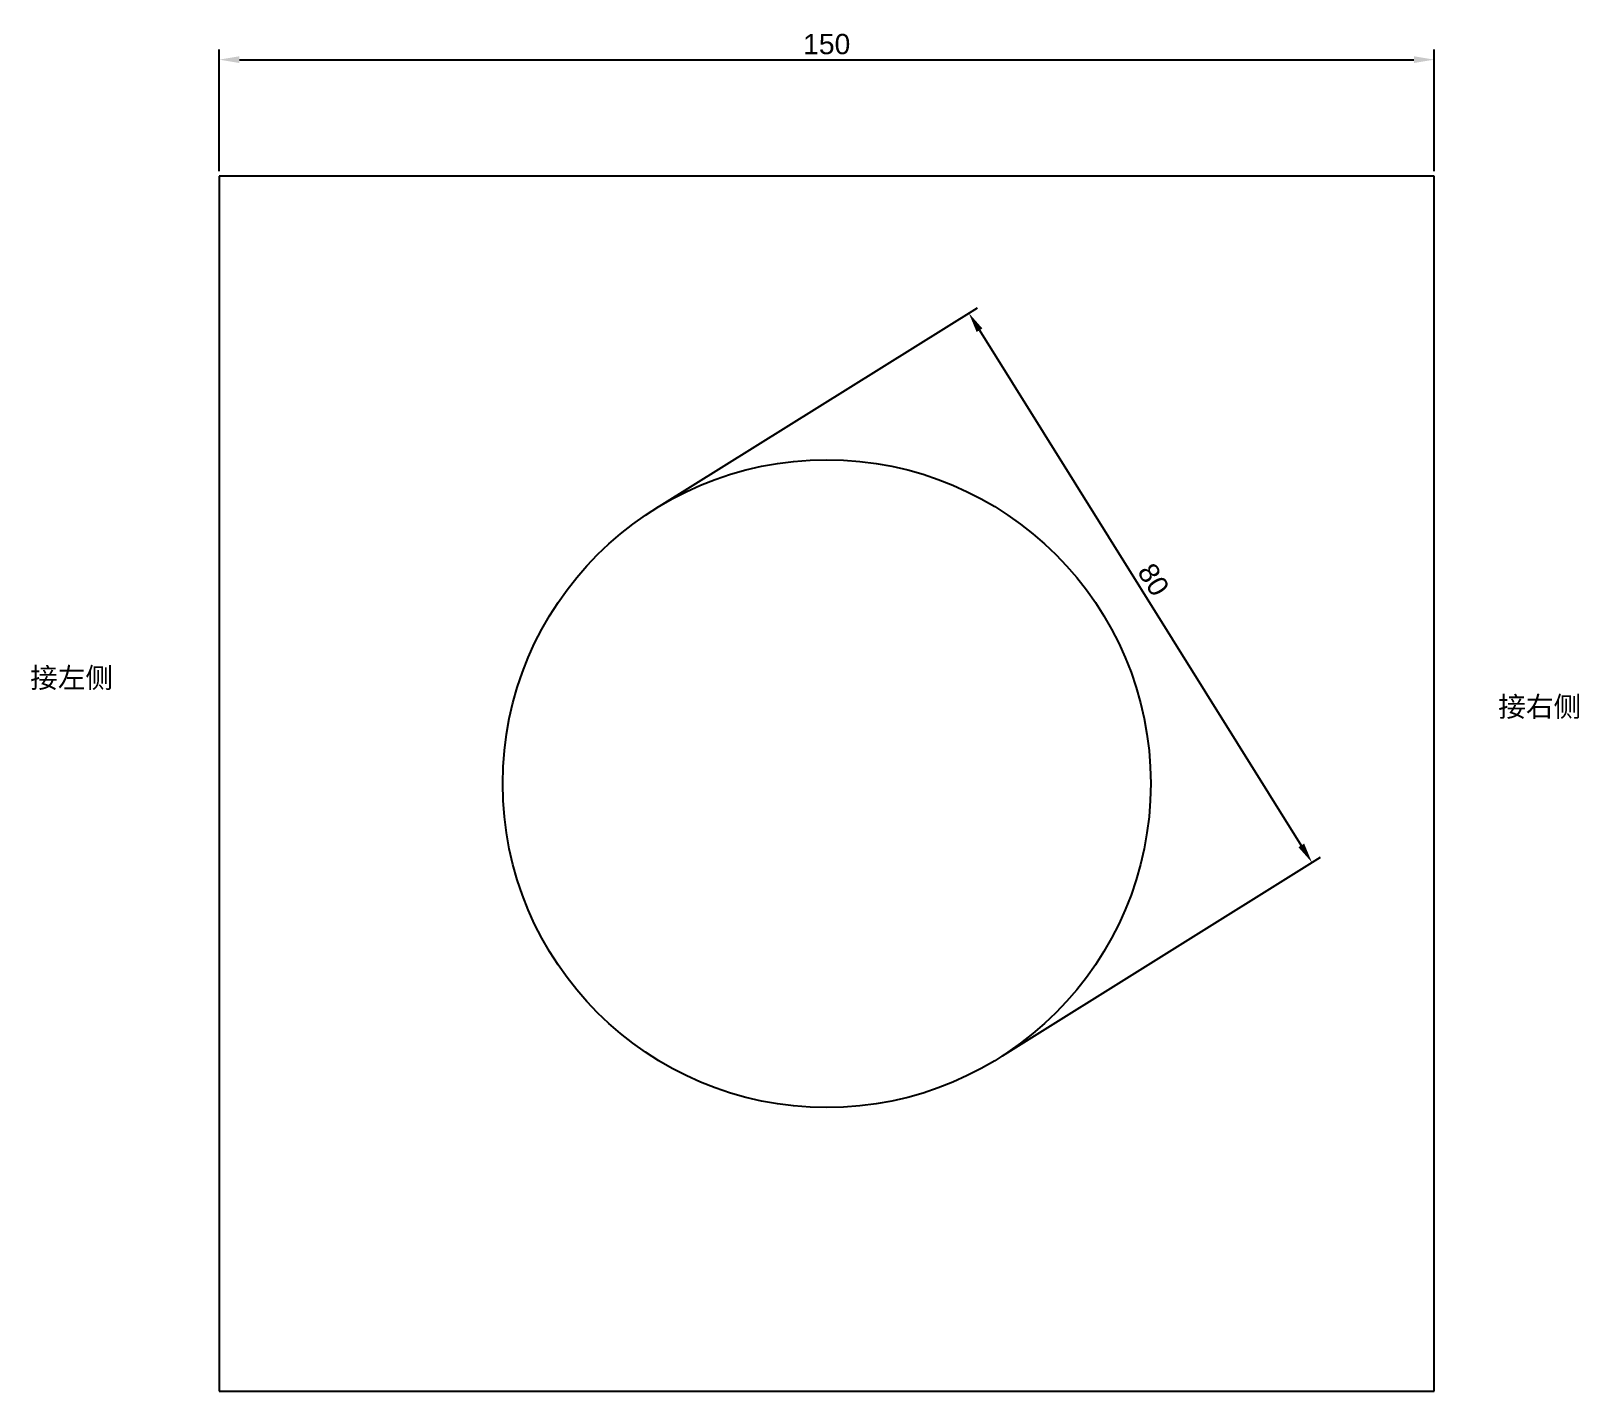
# Model space of a CAD drawing. Header units: millimetres. Extents: x 2657 to 2848, y 1598 to 1766.
import ezdxf

# ---------------------------------------------------------------- set-up
doc = ezdxf.new("R2010")
doc.units = ezdxf.units.MM
doc.styles.get("Standard").update_dxf_attribs({"font": 'arial.ttf'})
doc.dimstyles.new('ISO-25', dxfattribs={"dimtxt": 2.5, "dimasz": 2.5, "dimexe": 1.25, "dimexo": 0.625, "dimtad": 1, "dimtxsty": 'Standard', "dimcen": 2.5, "dimadec": 0, "dimazin": 0, "dimtfac": 1, "dimtmove": 0, "dimatfit": 3, "dimfxl": 1, "dimarcsym": 0})

# ---------------------------------------------------------------- blocks, each defined once
blk = doc.blocks.new('*D1')
at = {"color": 0, "lineweight": -2, "transparency": 16777216}
for p, q in [((2679.9, 1748.8), (2679.9, 1763.83)), ((2682.4, 1762.58), (2827.4, 1762.58)), ((2829.9, 1748.8), (2829.9, 1763.83))]:
    blk.add_line(p, q, dxfattribs=at)
at = {"color": 0, "transparency": 16777216}
for points in [[(2682.4, 1763), (2682.4, 1762.17), (2679.9, 1762.58)], [(2827.4, 1763), (2827.4, 1762.17), (2829.9, 1762.58)]]:
    blk.add_solid(points, dxfattribs=at)
at = {"layer": 'Defpoints', "color": 0, "transparency": 16777216}
for p in [(2829.9, 1762.58), (2679.9, 1748.18), (2829.9, 1748.18)]:
    blk.add_point(p, dxfattribs=at)
at = {"color": 0, "transparency": 16777216, "insert": (2754.9, 1764.49), "char_height": 2.5, "attachment_point": 5}
blk.add_mtext('150', dxfattribs=at)
blk = doc.blocks.new('*D2')
at = {"color": 0, "lineweight": -2, "transparency": 16777216}
for p, q in [((2734.24, 1707.44), (2773.5, 1731.95)), ((2773.76, 1729.17), (2813.49, 1665.56)), ((2776.62, 1639.58), (2815.87, 1664.1))]:
    blk.add_line(p, q, dxfattribs=at)
at = {"color": 0, "transparency": 16777216}
for points in [[(2774.12, 1729.39), (2773.41, 1728.95), (2772.44, 1731.29)], [(2813.84, 1665.78), (2813.13, 1665.33), (2814.81, 1663.44)]]:
    blk.add_solid(points, dxfattribs=at)
at = {"layer": 'Defpoints', "color": 0, "transparency": 16777216}
for p in [(2733.71, 1707.11), (2814.81, 1663.44), (2776.09, 1639.25)]:
    blk.add_point(p, dxfattribs=at)
at = {"color": 0, "transparency": 16777216, "insert": (2795.24, 1698.37), "char_height": 2.5, "attachment_point": 5, "rotation": 301.9833}
blk.add_mtext('80', dxfattribs=at)

msp = doc.modelspace()

# ---------------------------------------------------------------- linework, layer by layer
for p, q in [((2679.899, 1748.18), (2679.899, 1598.18)), ((2829.899, 1748.18), (2679.899, 1748.18)), ((2829.899, 1598.18), (2829.899, 1748.18)), ((2679.899, 1598.18), (2829.899, 1598.18))]:
    msp.add_line(p, q)
msp.add_circle((2754.899, 1673.18), 40)

# ---------------------------------------------------------------- texts
at = {"char_height": 2.5, "attachment_point": 1}
for s, width, insert in [('{\\fSimSun|b0|i0|c134|p2;接左侧}', 15.62871, (2656.57, 1687.511)), ('{\\fSimSun|b0|i0|c134|p2;接右侧}', 19.19316, (2837.808, 1683.948))]:
    msp.add_mtext_dynamic_manual_height_columns(s, width=width, gutter_width=12.5, heights=[0], dxfattribs=dict(at, insert=insert))

# ---------------------------------------------------------------- dimensions: what is measured, and where the dimension line sits
dim = msp.add_linear_dim(base=(2829.899, 1762.584), p1=(2679.899, 1748.18), p2=(2829.899, 1748.18), dimstyle='ISO-25')
dim.commit()
dim.dimension.update_dxf_attribs({"geometry": '*D1', "text_midpoint": (2754.899, 1764.485)})
dim = msp.add_aligned_dim(p1=(2733.712, 1707.108), p2=(2776.085, 1639.252), distance=45.657, dimstyle='ISO-25')
dim.commit()
dim.dimension.update_dxf_attribs({"geometry": '*D2', "text_midpoint": (2795.238, 1698.37)})

doc.saveas('drawing.dxf')
